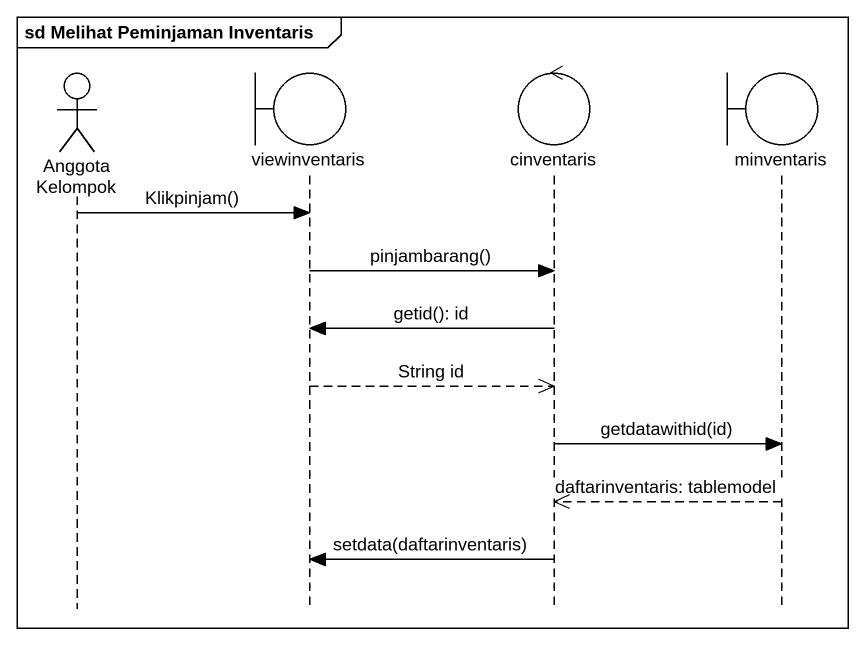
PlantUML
@startuml
mainframe sd Melihat Peminjaman Inventaris
hide footbox
actor "Anggota Kelompok" as Anggota_Kelompok
boundary viewinventaris
control cinventaris
boundary minventaris

Anggota_Kelompok -> viewinventaris : Klikpinjam()
viewinventaris -> cinventaris : pinjambarang()
cinventaris -> viewinventaris : getid(): id
viewinventaris -->> cinventaris : String id
cinventaris -> minventaris : getdatawithid(id)
minventaris -->> cinventaris : daftarinventaris: tablemodel
cinventaris -> viewinventaris : setdata(daftarinventaris)
@enduml
